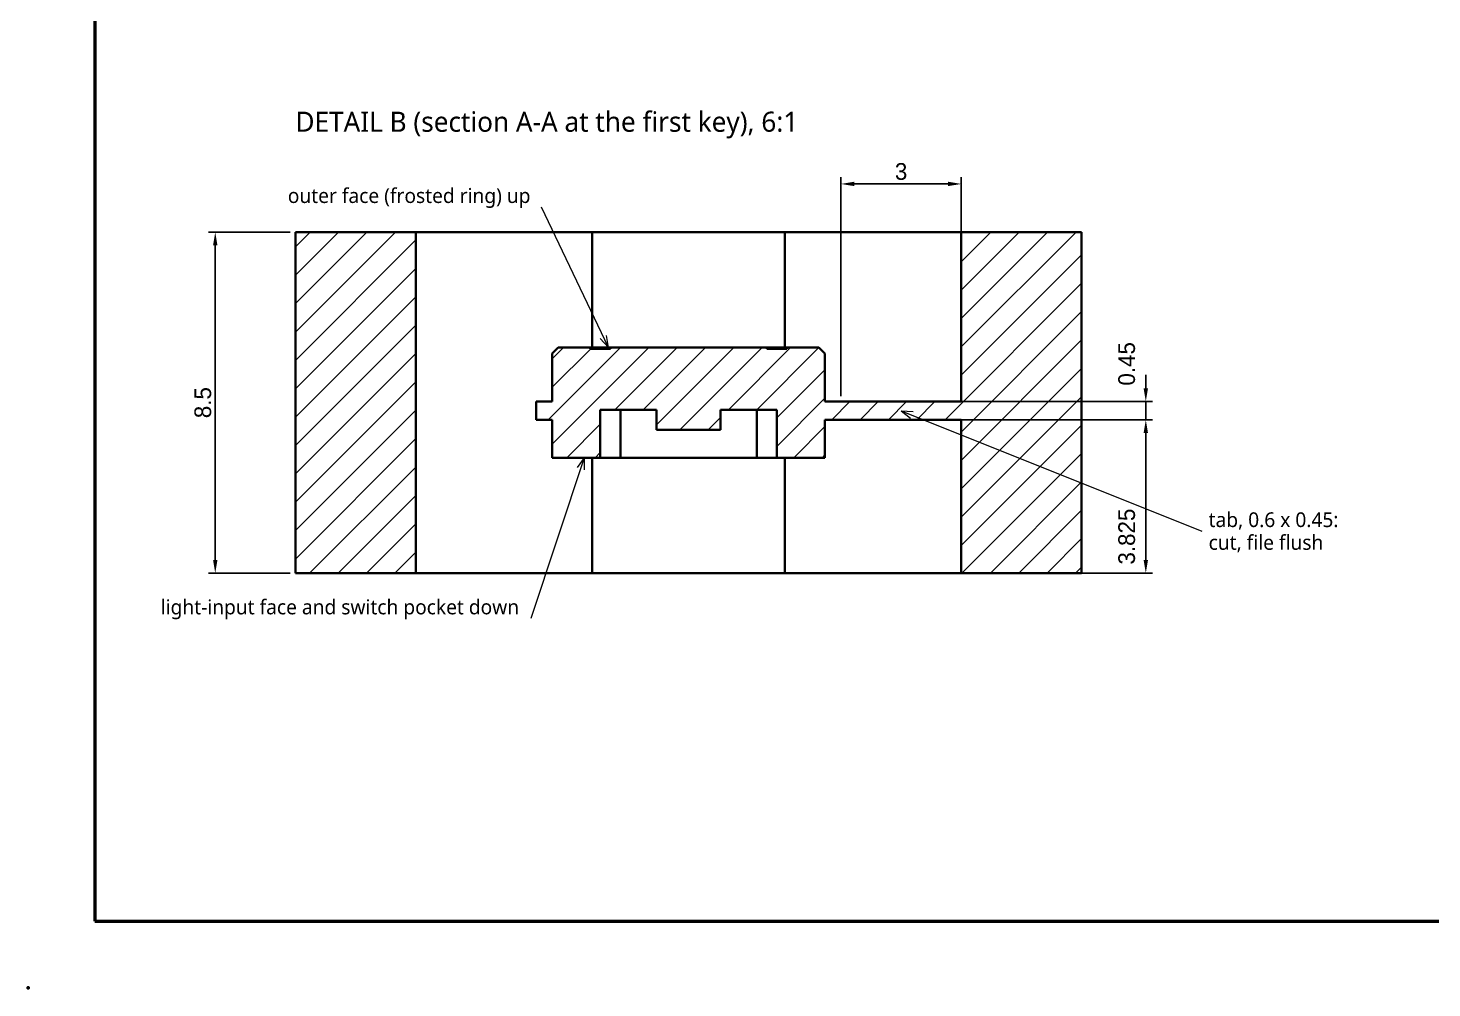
# Model space of a CAD drawing. Header units: millimetres. Extents: x 0 to 420, y 0 to 297.
# Drawn here: x 0 to 210, y 0 to 143.5 of the extents above; entities that cross this region are included whole.
import ezdxf

# ---------------------------------------------------------------- set-up
doc = ezdxf.new("R2010")
doc.units = ezdxf.units.MM
for name, color, linetype, lineweight in [('BORDER', 7, 'Continuous', 50), ('DIM', 5, 'Continuous', 13), ('HATCH', 8, 'Continuous', 9), ('TEXT', 7, 'Continuous', 18), ('VISIBLE', 7, 'Continuous', 35)]:
    doc.layers.add(name, color=color, linetype=linetype, lineweight=lineweight)
doc.styles.add('OpenSans', font='OpenSans-Regular.ttf')
doc.dimstyles.new('FK6', dxfattribs={"dimtxt": 2.5, "dimasz": 2, "dimexe": 1, "dimexo": 0.8, "dimgap": 0.6, "dimtad": 1, "dimdec": 3, "dimlfac": 0.166667, "dimdsep": 46, "dimcen": 2.5, "dimclrd": 5, "dimclre": 5, "dimclrt": 7, "dimazin": 3, "dimtfac": 1, "dimtmove": 0, "dimatfit": 3})

msp = doc.modelspace()

# ---------------------------------------------------------------- linework, layer by layer
at = {"layer": 'BORDER'}
msp.add_lwpolyline([(10, 10), (410, 10), (410, 287), (10, 287)], close=True, dxfattribs=at)
msp.add_point((0, 0), dxfattribs=at)
at = {"layer": 'DIM'}
for p, q in [((86.8, 95.75), (76.8, 116.75)), ((86.8, 95.75), (85.5804, 97.0739)), ((86.8, 95.75), (86.5409, 97.5313)), ((130.6, 86.3), (175.6, 68.3)), ((130.6, 86.3), (131.9991, 85.1675)), ((130.6, 86.3), (132.3942, 86.1552)), ((83.2, 79.25), (75.2, 55.25)), ((83.2, 79.25), (82.1516, 77.7869)), ((83.2, 79.25), (83.1609, 77.4504))]:
    msp.add_line(p, q, dxfattribs=at)
at = {"layer": 'HATCH'}
for p, q in [((40, 98.0624), (54.9376, 113)), ((40, 102.3051), (50.6949, 113)), ((40, 106.5477), (46.4523, 113)), ((40, 110.7904), (42.2096, 113)), ((40, 93.8198), (58, 111.8198)), ((139.6, 95.8391), (156.7609, 113)), ((139.6, 100.0817), (152.5183, 113)), ((139.6, 104.3244), (148.2756, 113)), ((139.6, 108.567), (144.033, 113)), ((139.6, 112.8096), (139.7904, 113)), ((139.6, 91.5964), (157.6, 109.5964)), ((40, 89.5772), (58, 107.5772)), ((137.1962, 84.95), (157.6, 105.3538)), ((40, 85.3345), (58, 103.3345)), ((139.6, 83.1111), (157.6, 101.1111)), ((40, 81.0919), (58, 99.0919)), ((139.6, 78.8685), (157.6, 96.8685)), ((40, 76.8492), (58, 94.8492)), ((77.7992, 84.95), (88.5992, 95.75)), ((78.4, 81.3081), (92.8419, 95.75)), ((78.4, 94.036), (80.114, 95.75)), ((78.4, 89.7934), (84.1766, 95.57)), ((87.7845, 86.45), (97.0845, 95.75)), ((92.0272, 86.45), (101.3272, 95.75)), ((94, 84.1802), (105.5698, 95.75)), ((97.5124, 83.45), (109.8124, 95.75)), ((104.7551, 86.45), (114.0551, 95.75)), ((108.9977, 86.45), (118.2977, 95.75)), ((112, 85.2096), (119.2, 92.4096)), ((139.6, 74.6259), (157.6, 92.6259)), ((40, 72.6066), (58, 90.6066)), ((139.6, 70.3832), (157.6, 88.3832)), ((40, 68.364), (58, 86.364)), ((76, 87.3934), (76.2566, 87.65)), ((112, 80.967), (119.2, 88.167)), ((120.2256, 84.95), (122.9256, 87.65)), ((124.4683, 84.95), (127.1683, 87.65)), ((128.7109, 84.95), (131.4109, 87.65)), ((132.9536, 84.95), (135.6536, 87.65)), ((80.5845, 79.25), (85.6, 84.2655)), ((101.7551, 83.45), (103.6, 85.2949)), ((139.6, 66.1406), (157.6, 84.1406)), ((40, 64.1213), (58, 82.1213)), ((114.5256, 79.25), (119.2, 83.9244)), ((84.8272, 79.25), (85.6, 80.0228)), ((139.7021, 62), (157.6, 79.8979)), ((42.1213, 62), (58, 77.8787)), ((118.7683, 79.25), (119.2, 79.6817)), ((143.9447, 62), (157.6, 75.6553)), ((46.364, 62), (58, 73.636)), ((148.1873, 62), (157.6, 71.4127)), ((50.6066, 62), (58, 69.3934)), ((54.8492, 62), (58, 65.1508)), ((152.43, 62), (157.6, 67.17)), ((156.6726, 62), (157.6, 62.9274))]:
    msp.add_line(p, q, dxfattribs=at)
at = {"layer": 'VISIBLE'}
for points in [[(40, 62), (40, 113)], [(58, 113), (40, 113)], [(84.4, 113), (81.4441, 113), (78.5254, 113), (75.6806, 113), (72.9455, 113), (70.3544, 113), (67.9399, 113), (65.7324, 113), (63.7596, 113), (62.0465, 113), (60.6144, 113), (59.4815, 113), (58.6619, 113), (58.166, 113), (58, 113)], [(58, 62), (58, 113)], [(113.2, 113), (84.4, 113)], [(84.4, 95.75), (84.4, 113)], [(139.6, 113), (139.434, 113), (138.9381, 113), (138.1185, 113), (136.9856, 113), (135.5535, 113), (133.8404, 113), (131.8676, 113), (129.6601, 113), (127.2456, 113), (124.6545, 113), (121.9194, 113), (119.0746, 113), (116.1559, 113), (113.2, 113)], [(113.2, 95.75), (113.2, 113)], [(157.6, 113), (139.6, 113)], [(139.6, 87.65), (139.6, 113)], [(139.6, 87.65), (139.6, 113)], [(157.6, 62), (157.6, 113)], [(79.3, 95.75), (78.4, 94.85)], [(78.4, 87.65), (78.4, 94.85)], [(79.3, 95.75), (84.1, 95.75)], [(84.1, 95.57), (84.1, 95.75)], [(87.1, 95.75), (86.6994, 95.75), (86.3249, 95.75), (85.9773, 95.75), (85.6574, 95.75), (85.3658, 95.75), (85.1032, 95.75), (84.8702, 95.75), (84.6672, 95.75), (84.4946, 95.75), (84.353, 95.75), (84.2425, 95.75), (84.1634, 95.75), (84.1159, 95.75), (84.1, 95.75)], [(84.1, 95.57), (87.1, 95.57)], [(84.1, 95.57), (84.1159, 95.57), (84.1634, 95.57), (84.2425, 95.57), (84.353, 95.57), (84.4946, 95.57), (84.6672, 95.57), (84.8702, 95.57), (85.1032, 95.57), (85.3658, 95.57), (85.6574, 95.57), (85.9773, 95.57), (86.3249, 95.57), (86.6994, 95.57), (87.1, 95.57)], [(87.1, 95.75), (110.5, 95.75)], [(87.1, 95.57), (87.1, 95.75)], [(110.5, 95.75), (110.5, 95.57)], [(113.5, 95.75), (113.4841, 95.75), (113.4366, 95.75), (113.3575, 95.75), (113.247, 95.75), (113.1054, 95.75), (112.9328, 95.75), (112.7298, 95.75), (112.4968, 95.75), (112.2342, 95.75), (111.9426, 95.75), (111.6227, 95.75), (111.2751, 95.75), (110.9006, 95.75), (110.5, 95.75)], [(110.5, 95.57), (113.5, 95.57)], [(110.5, 95.57), (110.9006, 95.57), (111.2751, 95.57), (111.6227, 95.57), (111.9426, 95.57), (112.2342, 95.57), (112.4968, 95.57), (112.7298, 95.57), (112.9328, 95.57), (113.1054, 95.57), (113.247, 95.57), (113.3575, 95.57), (113.4366, 95.57), (113.4841, 95.57), (113.5, 95.57)], [(113.5, 95.75), (113.5, 95.57)], [(113.5, 95.75), (118.3, 95.75)], [(119.2, 94.85), (118.3, 95.75)], [(119.2, 87.65), (119.2, 94.85)], [(76, 87.65), (78.4, 87.65)], [(76, 84.95), (76, 87.65)], [(76, 87.65), (76.0129, 87.65), (76.0515, 87.65), (76.1156, 87.65), (76.2052, 87.65), (76.3199, 87.65), (76.4593, 87.65), (76.6231, 87.65), (76.8107, 87.65), (77.0216, 87.65), (77.2551, 87.65), (77.5105, 87.65), (77.7871, 87.65), (78.0838, 87.65), (78.4, 87.65)], [(85.6, 79.25), (85.6, 86.45)], [(85.6, 86.45), (94, 86.45)], [(88.6, 86.45), (94, 86.45)], [(88.6, 86.45), (88.6, 79.25)], [(94, 83.45), (94, 86.45)], [(103.6, 86.45), (103.6, 83.45)], [(103.6, 86.45), (112, 86.45)], [(103.6, 86.45), (109, 86.45)], [(109, 86.45), (109, 79.25)], [(112, 79.25), (112, 86.45)], [(119.2, 87.65), (139.6, 87.65)], [(121.6, 87.65), (121.5871, 87.65), (121.5485, 87.65), (121.4844, 87.65), (121.3948, 87.65), (121.2801, 87.65), (121.1407, 87.65), (120.9769, 87.65), (120.7893, 87.65), (120.5784, 87.65), (120.3449, 87.65), (120.0895, 87.65), (119.8129, 87.65), (119.5162, 87.65), (119.2, 87.65)], [(76, 84.95), (78.4, 84.95)], [(76, 84.95), (76.0129, 84.95), (76.0515, 84.95), (76.1156, 84.95), (76.2052, 84.95), (76.3199, 84.95), (76.4593, 84.95), (76.6231, 84.95), (76.8107, 84.95), (77.0216, 84.95), (77.2551, 84.95), (77.5105, 84.95), (77.7871, 84.95), (78.0838, 84.95), (78.4, 84.95)], [(78.4, 79.25), (78.4, 84.95)], [(119.2, 79.25), (119.2, 84.95)], [(119.2, 84.95), (139.6, 84.95)], [(121.6, 84.95), (121.5871, 84.95), (121.5485, 84.95), (121.4844, 84.95), (121.3948, 84.95), (121.2801, 84.95), (121.1407, 84.95), (120.9769, 84.95), (120.7893, 84.95), (120.5784, 84.95), (120.3449, 84.95), (120.0895, 84.95), (119.8129, 84.95), (119.5162, 84.95), (119.2, 84.95)], [(139.6, 62), (139.6, 84.95)], [(139.6, 62), (139.6, 84.95)], [(94, 83.45), (103.6, 83.45)], [(78.4, 79.25), (85.6, 79.25)], [(84.4, 62), (84.4, 79.25)], [(85.6, 79.25), (85.6189, 79.25), (85.6752, 79.25), (85.7684, 79.25), (85.8971, 79.25), (86.0598, 79.25), (86.2545, 79.25), (86.4787, 79.25), (86.7295, 79.25), (87.0039, 79.25), (87.2983, 79.25), (87.6092, 79.25), (87.9324, 79.25), (88.2641, 79.25), (88.6, 79.25)], [(109, 79.25), (88.6, 79.25)], [(109, 79.25), (109.3359, 79.25), (109.6676, 79.25), (109.9908, 79.25), (110.3017, 79.25), (110.5961, 79.25), (110.8705, 79.25), (111.1213, 79.25), (111.3455, 79.25), (111.5402, 79.25), (111.7029, 79.25), (111.8316, 79.25), (111.9248, 79.25), (111.9811, 79.25), (112, 79.25)], [(112, 79.25), (119.2, 79.25)], [(113.2, 62), (113.2, 79.25)], [(58, 62), (40, 62)], [(84.4, 62), (81.4441, 62), (78.5254, 62), (75.6806, 62), (72.9455, 62), (70.3544, 62), (67.9399, 62), (65.7324, 62), (63.7596, 62), (62.0465, 62), (60.6144, 62), (59.4815, 62), (58.6619, 62), (58.166, 62), (58, 62)], [(113.2, 62), (84.4, 62)], [(139.6, 62), (139.434, 62), (138.9381, 62), (138.1185, 62), (136.9856, 62), (135.5535, 62), (133.8404, 62), (131.8676, 62), (129.6601, 62), (127.2456, 62), (124.6545, 62), (121.9194, 62), (119.0746, 62), (116.1559, 62), (113.2, 62)], [(157.6, 62), (139.6, 62)]]:
    msp.add_lwpolyline(points, dxfattribs=at)

# ---------------------------------------------------------------- texts
at = {"layer": 'TEXT', "style": 'OpenSans'}
for s, height, p in [('DETAIL B (section A-A at the first key), 6:1', 3, (40, 128)), ('outer face (frosted ring) up', 2.2, (38.8539, 117.35)), ('tab, 0.6 x 0.45:', 2.2, (176.6, 68.9)), ('cut, file flush', 2.2, (176.6, 65.5)), ('light-input face and switch pocket down', 2.2, (19.838, 55.85))]:
    msp.add_text(s, height=height, dxfattribs=at).set_placement(p)

# ---------------------------------------------------------------- dimensions: what is measured, and where the dimension line sits
at = {"layer": 'DIM'}
msp.add_linear_dim(base=(121.6, 120.2), p1=(121.6, 87.65), p2=(139.6, 87.65), dimstyle='FK6', dxfattribs=at).render()
msp.add_linear_dim(base=(28, 62), p1=(40, 62), p2=(40, 113), angle=90, dimstyle='FK6', dxfattribs=at).render()
for base, p1, p2, location in [((167.2, 84.95), (124, 84.95), (124, 87.65), (164.35, 93.3)), ((167.2, 62), (124, 62), (124, 84.95), (164.35, 67.475))]:
    msp.add_linear_dim(base=base, p1=p1, p2=p2, angle=90, location=location, dimstyle='FK6', override={"dimtmove": 2}, dxfattribs=at).render()

doc.saveas('drawing.dxf')
